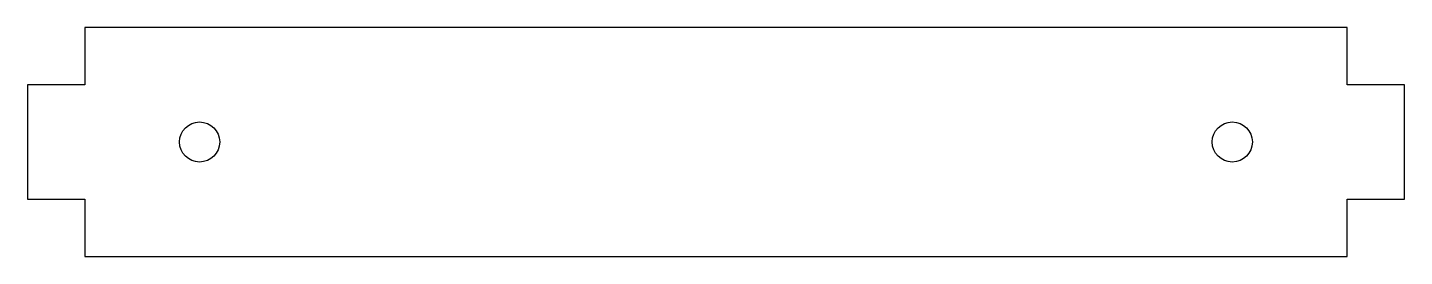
# Model space of a CAD drawing. Header units: millimetres. Extents: x 342.5 to 354.5, y 1196.5 to 1198.5.
import ezdxf

# ---------------------------------------------------------------- set-up
doc = ezdxf.new("R2010")
doc.units = ezdxf.units.MM

msp = doc.modelspace()

# ---------------------------------------------------------------- linework, layer by layer
for p, q in [((353.969, 1198.498), (342.969, 1198.498)), ((342.969, 1198.498), (342.969, 1197.998)), ((353.969, 1197.998), (353.969, 1198.498)), ((342.969, 1197.998), (342.469, 1197.998)), ((342.469, 1197.998), (342.469, 1196.998)), ((354.469, 1197.998), (353.969, 1197.998)), ((354.469, 1196.998), (354.469, 1197.998)), ((342.469, 1196.998), (342.969, 1196.998)), ((342.969, 1196.998), (342.969, 1196.498)), ((353.969, 1196.498), (353.969, 1196.998)), ((353.969, 1196.998), (354.469, 1196.998)), ((342.969, 1196.498), (353.969, 1196.498))]:
    msp.add_line(p, q)
for centre in [(343.969, 1197.498), (352.969, 1197.498)]:
    msp.add_circle(centre, 0.175)

doc.saveas('drawing.dxf')
